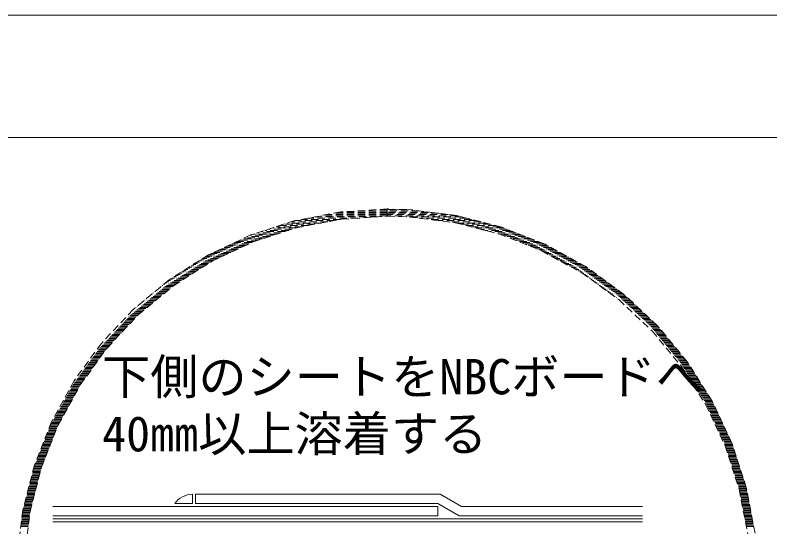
# Model space of a CAD drawing. Units: millimetres, scale not verified. Extents: x -840 to 840, y -594 to 594.
# Drawn here: x 449.3 to 696, y 426.6 to 594 of the extents above; entities that cross this region are included whole.
import ezdxf
from ezdxf.enums import TextEntityAlignment as Align

# ---------------------------------------------------------------- set-up
doc = ezdxf.new("R2010")
doc.units = ezdxf.units.MM
doc.header["$LTSCALE"] = 2
doc.linetypes.add('DASHED1', pattern=[1.8, 1.2, -0.6])
for name, color, linetype, lineweight in [('0-2_断熱材', 4, 'Continuous', 9), ('0-5_IBｼｰﾄ', 7, 'Continuous', 9), ('0-6_IBリキッド', 7, 'Continuous', 9), ('0-8_文字', 5, 'Continuous', 9), ('0-B_輪郭線', 2, 'Continuous', 9), ('0-C_図面枠', 7, 'Continuous', 9), ('1-0_かくれ線', 5, 'DASHED1', 9)]:
    doc.layers.add(name, color=color, linetype=linetype, lineweight=lineweight)
doc.styles.add('ＭＳ ゴシック', font='')
doc.styles.get('ＭＳ ゴシック').set_extended_font_data('MS Gothic')

msp = doc.modelspace()

# ---------------------------------------------------------------- linework, layer by layer
at = {"layer": '0-2_断熱材', "color": 7}
for p, q in [((461.568, 429.295), (654.273, 429.295)), ((461.568, 428.295), (654.273, 428.295))]:
    msp.add_line(p, q, dxfattribs=at)
at = {"layer": '0-5_IBｼｰﾄ'}
for p, q in [((508.233, 437.295), (588.233, 437.295)), ((508.233, 434.295), (508.233, 437.295)), ((588.233, 437.295), (595.161, 433.295)), ((508.233, 434.295), (587.429, 434.295)), ((587.429, 434.295), (594.357, 430.295)), ((461.568, 433.295), (587.429, 433.295)), ((587.429, 430.295), (587.429, 433.295)), ((595.161, 433.295), (654.273, 433.295)), ((461.568, 430.295), (587.429, 430.295)), ((594.357, 430.295), (654.273, 430.295))]:
    msp.add_line(p, q, dxfattribs=at)
at = {"layer": '0-6_IBリキッド'}
for p, q in [((507.233, 434.295), (507.233, 437.295)), ((501.433, 434.295), (507.233, 434.295))]:
    msp.add_line(p, q, dxfattribs=at)
msp.add_arc((507.233, 430.188), 7.107, 90, 144.69975, dxfattribs=at)
at = {"layer": '0-B_輪郭線'}
msp.add_lwpolyline([(800, 554), (-800, 554), (-800, -554), (800, -554)], close=True, dxfattribs=at)
at = {"layer": '0-C_図面枠'}
msp.add_lwpolyline([(840, -594), (840, 594), (-840, 594), (-840, -594)], close=True, dxfattribs=at)
at = {"layer": '1-0_かくれ線'}
for p, q in [((570.845, 530.407), (567.666, 530.407)), ((577.209, 530.407), (570.845, 530.407)), ((567.666, 528.007), (547.035, 528.007)), ((570.845, 528.407), (549.132, 528.407)), ((570.845, 528.807), (551.229, 528.807)), ((570.845, 529.207), (553.326, 529.207)), ((570.845, 529.607), (555.422, 529.607)), ((570.845, 530.007), (561.308, 530.007)), ((581.312, 530.007), (570.845, 530.007)), ((584.478, 529.607), (570.845, 529.607)), ((587.644, 529.207), (570.845, 529.207)), ((590.811, 528.807), (570.845, 528.807)), ((593.763, 528.407), (570.845, 528.407)), ((595.321, 528.007), (577.209, 528.007)), ((547.237, 525.607), (537.034, 525.607)), ((549.333, 526.007), (538.265, 526.007)), ((551.43, 526.407), (539.497, 526.407)), ((553.527, 526.807), (540.744, 526.807)), ((555.624, 527.207), (542.841, 527.207)), ((561.308, 527.607), (544.938, 527.607)), ((596.879, 527.607), (581.198, 527.607)), ((598.437, 527.207), (584.365, 527.207)), ((599.995, 526.807), (587.531, 526.807)), ((601.552, 526.407), (590.697, 526.407)), ((603.11, 526.007), (593.479, 526.007)), ((604.668, 525.607), (595.037, 525.607)), ((537.399, 523.207), (529.648, 523.207)), ((538.63, 523.607), (530.879, 523.607)), ((539.861, 524.007), (532.11, 524.007)), ((541.092, 524.407), (533.341, 524.407)), ((543.043, 524.807), (534.572, 524.807)), ((545.14, 525.207), (535.803, 525.207)), ((606.226, 525.207), (596.595, 525.207)), ((607.784, 524.807), (598.152, 524.807)), ((608.975, 524.407), (599.71, 524.407)), ((609.985, 524.007), (601.268, 524.007)), ((610.996, 523.607), (602.826, 523.607)), ((612.006, 523.207), (604.384, 523.207)), ((530.013, 520.807), (523.489, 520.807)), ((531.244, 521.207), (524.339, 521.207)), ((532.475, 521.607), (525.189, 521.607)), ((533.706, 522.007), (526.039, 522.007)), ((534.937, 522.407), (527.186, 522.407)), ((536.168, 522.807), (528.417, 522.807)), ((613.016, 522.807), (605.942, 522.807)), ((614.026, 522.407), (607.5, 522.407)), ((615.037, 522.007), (608.53, 522.007)), ((616.047, 521.607), (609.54, 521.607)), ((617.057, 521.207), (610.551, 521.207)), ((618.068, 520.807), (611.561, 520.807)), ((524.015, 518.407), (518.389, 518.407)), ((524.865, 518.807), (519.239, 518.807)), ((525.715, 519.207), (520.089, 519.207)), ((526.565, 519.607), (520.939, 519.607)), ((527.551, 520.007), (521.789, 520.007)), ((528.782, 520.407), (522.639, 520.407)), ((619.078, 520.407), (612.571, 520.407)), ((620.088, 520.007), (613.581, 520.007)), ((621.098, 519.607), (614.592, 519.607)), ((622.109, 519.207), (615.602, 519.207)), ((622.932, 518.807), (616.612, 518.807)), ((623.659, 518.407), (617.623, 518.407)), ((518.064, 515.607), (512.443, 515.607)), ((518.914, 516.007), (513.289, 516.007)), ((519.764, 516.407), (514.139, 516.407)), ((520.614, 516.807), (514.989, 516.807)), ((521.465, 517.207), (515.839, 517.207)), ((522.315, 517.607), (516.689, 517.607)), ((523.165, 518.007), (517.539, 518.007)), ((624.387, 518.007), (618.633, 518.007)), ((625.114, 517.607), (619.643, 517.607)), ((625.842, 517.207), (620.653, 517.207)), ((626.57, 516.807), (621.598, 516.807)), ((627.297, 516.407), (622.325, 516.407)), ((628.025, 516.007), (623.053, 516.007)), ((628.752, 515.607), (623.78, 515.607)), ((513.132, 513.207), (508.662, 513.207)), ((513.814, 513.607), (509.292, 513.607)), ((514.664, 514.007), (509.922, 514.007)), ((515.514, 514.407), (510.552, 514.407)), ((516.364, 514.807), (511.183, 514.807)), ((517.214, 515.207), (511.813, 515.207)), ((629.48, 515.207), (624.508, 515.207)), ((630.208, 514.807), (625.236, 514.807)), ((630.935, 514.407), (625.963, 514.407)), ((631.663, 514.007), (626.691, 514.007)), ((632.39, 513.607), (627.418, 513.607)), ((633.118, 513.207), (628.146, 513.207)), ((509.35, 510.807), (504.88, 510.807)), ((509.98, 511.207), (505.51, 511.207)), ((510.611, 511.607), (506.14, 511.607)), ((511.241, 512.007), (506.771, 512.007)), ((511.871, 512.407), (507.401, 512.407)), ((512.501, 512.807), (508.031, 512.807)), ((633.846, 512.807), (628.874, 512.807)), ((634.573, 512.407), (629.601, 512.407)), ((635.301, 512.007), (630.329, 512.007)), ((635.97, 511.607), (631.056, 511.607)), ((636.52, 511.207), (631.784, 511.207)), ((637.071, 510.807), (632.512, 510.807)), ((505.568, 508.407), (501.098, 508.407)), ((506.198, 508.807), (501.728, 508.807)), ((506.829, 509.207), (502.359, 509.207)), ((507.459, 509.607), (502.989, 509.607)), ((508.089, 510.007), (503.619, 510.007)), ((508.72, 510.407), (504.249, 510.407)), ((637.621, 510.407), (633.239, 510.407)), ((638.172, 510.007), (633.967, 510.007)), ((638.722, 509.607), (634.647, 509.607)), ((639.273, 509.207), (635.198, 509.207)), ((639.824, 508.807), (635.749, 508.807)), ((640.374, 508.407), (636.299, 508.407)), ((501.786, 506.007), (497.849, 506.007)), ((502.417, 506.407), (498.333, 506.407)), ((503.047, 506.807), (498.816, 506.807)), ((503.677, 507.207), (499.3, 507.207)), ((504.308, 507.607), (499.837, 507.607)), ((504.938, 508.007), (500.468, 508.007)), ((640.925, 508.007), (636.85, 508.007)), ((641.475, 507.607), (637.4, 507.607)), ((642.026, 507.207), (637.951, 507.207)), ((642.576, 506.807), (638.501, 506.807)), ((643.127, 506.407), (639.052, 506.407)), ((643.677, 506.007), (639.602, 506.007)), ((498.706, 503.607), (494.948, 503.607)), ((499.189, 504.007), (495.432, 504.007)), ((499.673, 504.407), (495.915, 504.407)), ((500.156, 504.807), (496.399, 504.807)), ((500.64, 505.207), (496.882, 505.207)), ((501.156, 505.607), (497.366, 505.607)), ((644.228, 505.607), (640.153, 505.607)), ((644.779, 505.207), (640.703, 505.207)), ((645.329, 504.807), (641.254, 504.807)), ((645.88, 504.407), (641.805, 504.407)), ((646.43, 504.007), (642.355, 504.007)), ((646.981, 503.607), (642.906, 503.607)), ((495.321, 500.807), (491.564, 500.807)), ((495.805, 501.207), (492.047, 501.207)), ((496.288, 501.607), (492.531, 501.607)), ((496.772, 502.007), (493.014, 502.007)), ((497.255, 502.407), (493.498, 502.407)), ((497.739, 502.807), (493.981, 502.807)), ((498.222, 503.207), (494.465, 503.207)), ((647.531, 503.207), (643.456, 503.207)), ((648.082, 502.807), (644.007, 502.807)), ((648.512, 502.407), (644.557, 502.407)), ((648.938, 502.007), (645.108, 502.007)), ((649.364, 501.607), (645.658, 501.607)), ((649.79, 501.207), (646.209, 501.207)), ((650.216, 500.807), (646.717, 500.807)), ((492.42, 498.407), (488.662, 498.407)), ((492.904, 498.807), (489.146, 498.807)), ((493.387, 499.207), (489.629, 499.207)), ((493.871, 499.607), (490.113, 499.607)), ((494.354, 500.007), (490.597, 500.007)), ((494.838, 500.407), (491.08, 500.407)), ((650.642, 500.407), (647.143, 500.407)), ((651.068, 500.007), (647.569, 500.007)), ((651.494, 499.607), (647.995, 499.607)), ((651.92, 499.207), (648.421, 499.207)), ((652.346, 498.807), (648.847, 498.807)), ((652.772, 498.407), (649.273, 498.407)), ((489.519, 496.007), (486.234, 496.007)), ((490.003, 496.407), (486.609, 496.407)), ((490.486, 496.807), (486.985, 496.807)), ((490.97, 497.207), (487.361, 497.207)), ((491.453, 497.607), (487.736, 497.607)), ((491.937, 498.007), (488.179, 498.007)), ((653.198, 498.007), (649.699, 498.007)), ((653.624, 497.607), (650.125, 497.607)), ((654.05, 497.207), (650.551, 497.207)), ((654.476, 496.807), (650.976, 496.807)), ((654.901, 496.407), (651.402, 496.407)), ((655.327, 496.007), (651.828, 496.007)), ((487.266, 493.607), (483.98, 493.607)), ((487.641, 494.007), (484.356, 494.007)), ((488.017, 494.407), (484.731, 494.407)), ((488.393, 494.807), (485.107, 494.807)), ((488.768, 495.207), (485.482, 495.207)), ((489.144, 495.607), (485.858, 495.607)), ((655.753, 495.607), (652.254, 495.607)), ((656.179, 495.207), (652.68, 495.207)), ((656.605, 494.807), (653.106, 494.807)), ((657.031, 494.407), (653.532, 494.407)), ((657.457, 494.007), (653.958, 494.007)), ((657.883, 493.607), (654.384, 493.607)), ((485.012, 491.207), (481.726, 491.207)), ((485.388, 491.607), (482.102, 491.607)), ((485.763, 492.007), (482.477, 492.007)), ((486.139, 492.407), (482.853, 492.407)), ((486.514, 492.807), (483.229, 492.807)), ((486.89, 493.207), (483.604, 493.207)), ((658.309, 493.207), (654.81, 493.207)), ((658.735, 492.807), (655.236, 492.807)), ((659.161, 492.407), (655.662, 492.407)), ((659.5, 492.007), (656.088, 492.007)), ((659.831, 491.607), (656.514, 491.607)), ((660.162, 491.207), (656.94, 491.207)), ((482.758, 488.807), (479.472, 488.807)), ((483.134, 489.207), (479.848, 489.207)), ((483.509, 489.607), (480.224, 489.607)), ((483.885, 490.007), (480.599, 490.007)), ((484.261, 490.407), (480.975, 490.407)), ((484.636, 490.807), (481.351, 490.807)), ((660.492, 490.807), (657.366, 490.807)), ((660.823, 490.407), (657.715, 490.407)), ((661.154, 490.007), (658.046, 490.007)), ((661.485, 489.607), (658.377, 489.607)), ((661.816, 489.207), (658.707, 489.207)), ((662.147, 488.807), (659.038, 488.807)), ((480.129, 486.007), (476.982, 486.007)), ((480.504, 486.407), (477.273, 486.407)), ((480.88, 486.807), (477.594, 486.807)), ((481.256, 487.207), (477.97, 487.207)), ((481.631, 487.607), (478.346, 487.607)), ((482.007, 488.007), (478.721, 488.007)), ((482.383, 488.407), (479.097, 488.407)), ((662.478, 488.407), (659.369, 488.407)), ((662.809, 488.007), (659.7, 488.007)), ((663.14, 487.607), (660.031, 487.607)), ((663.471, 487.207), (660.362, 487.207)), ((663.802, 486.807), (660.693, 486.807)), ((664.132, 486.407), (661.024, 486.407)), ((664.463, 486.007), (661.355, 486.007)), ((478.199, 483.607), (475.239, 483.607)), ((478.49, 484.007), (475.529, 484.007)), ((478.781, 484.407), (475.82, 484.407)), ((479.071, 484.807), (476.111, 484.807)), ((479.378, 485.207), (476.401, 485.207)), ((479.753, 485.607), (476.692, 485.607)), ((664.794, 485.607), (661.686, 485.607)), ((665.125, 485.207), (662.017, 485.207)), ((665.456, 484.807), (662.347, 484.807)), ((665.787, 484.407), (662.678, 484.407)), ((666.118, 484.007), (663.009, 484.007)), ((666.449, 483.607), (663.34, 483.607)), ((476.456, 481.207), (473.495, 481.207)), ((476.746, 481.607), (473.786, 481.607)), ((477.037, 482.007), (474.076, 482.007)), ((477.328, 482.407), (474.367, 482.407)), ((477.618, 482.807), (474.657, 482.807)), ((477.909, 483.207), (474.948, 483.207)), ((666.78, 483.207), (663.671, 483.207)), ((667.111, 482.807), (664.002, 482.807)), ((667.442, 482.407), (664.333, 482.407)), ((667.772, 482.007), (664.664, 482.007)), ((668.103, 481.607), (664.995, 481.607)), ((668.434, 481.207), (665.326, 481.207)), ((474.712, 478.807), (471.751, 478.807)), ((475.003, 479.207), (472.042, 479.207)), ((475.293, 479.607), (472.333, 479.607)), ((475.584, 480.007), (472.623, 480.007)), ((475.874, 480.407), (472.914, 480.407)), ((476.165, 480.807), (473.204, 480.807)), ((668.765, 480.807), (665.657, 480.807)), ((669.05, 480.407), (665.987, 480.407)), ((669.304, 480.007), (666.318, 480.007)), ((669.558, 479.607), (666.649, 479.607)), ((669.812, 479.207), (666.975, 479.207)), ((670.065, 478.807), (667.228, 478.807)), ((472.968, 476.407), (470.008, 476.407)), ((473.259, 476.807), (470.298, 476.807)), ((473.55, 477.207), (470.589, 477.207)), ((473.84, 477.607), (470.879, 477.607)), ((474.131, 478.007), (471.17, 478.007)), ((474.421, 478.407), (471.461, 478.407)), ((670.319, 478.407), (667.482, 478.407)), ((670.573, 478.007), (667.736, 478.007)), ((670.827, 477.607), (667.99, 477.607)), ((671.081, 477.207), (668.244, 477.207)), ((671.335, 476.807), (668.498, 476.807)), ((671.588, 476.407), (668.752, 476.407)), ((471.225, 474.007), (468.324, 474.007)), ((471.515, 474.407), (468.555, 474.407)), ((471.806, 474.807), (468.845, 474.807)), ((472.096, 475.207), (469.136, 475.207)), ((472.387, 475.607), (469.426, 475.607)), ((472.678, 476.007), (469.717, 476.007)), ((671.842, 476.007), (669.005, 476.007)), ((672.096, 475.607), (669.259, 475.607)), ((672.35, 475.207), (669.513, 475.207)), ((672.604, 474.807), (669.767, 474.807)), ((672.858, 474.407), (670.021, 474.407)), ((673.112, 474.007), (670.275, 474.007)), ((469.518, 471.207), (466.785, 471.207)), ((469.738, 471.607), (467.005, 471.607)), ((469.958, 472.007), (467.225, 472.007)), ((470.178, 472.407), (467.445, 472.407)), ((470.398, 472.807), (467.665, 472.807)), ((470.643, 473.207), (467.885, 473.207)), ((470.934, 473.607), (468.104, 473.607)), ((673.365, 473.607), (670.528, 473.607)), ((673.619, 473.207), (670.782, 473.207)), ((673.873, 472.807), (671.036, 472.807)), ((674.127, 472.407), (671.29, 472.407)), ((674.381, 472.007), (671.544, 472.007)), ((674.635, 471.607), (671.798, 471.607)), ((674.888, 471.207), (672.052, 471.207)), ((468.199, 468.807), (465.466, 468.807)), ((468.419, 469.207), (465.686, 469.207)), ((468.639, 469.607), (465.905, 469.607)), ((468.859, 470.007), (466.125, 470.007)), ((469.079, 470.407), (466.345, 470.407)), ((469.299, 470.807), (466.565, 470.807)), ((675.142, 470.807), (672.305, 470.807)), ((675.396, 470.407), (672.559, 470.407)), ((675.65, 470.007), (672.813, 470.007)), ((675.904, 469.607), (673.067, 469.607)), ((676.158, 469.207), (673.321, 469.207)), ((676.412, 468.807), (673.575, 468.807)), ((466.88, 466.407), (464.146, 466.407)), ((467.1, 466.807), (464.366, 466.807)), ((467.319, 467.207), (464.586, 467.207)), ((467.539, 467.607), (464.806, 467.607)), ((467.759, 468.007), (465.026, 468.007)), ((467.979, 468.407), (465.246, 468.407)), ((676.665, 468.407), (673.829, 468.407)), ((676.919, 468.007), (674.082, 468.007)), ((677.142, 467.607), (674.336, 467.607)), ((677.33, 467.207), (674.59, 467.207)), ((677.519, 466.807), (674.844, 466.807)), ((677.707, 466.407), (675.06, 466.407)), ((465.56, 464.007), (462.827, 464.007)), ((465.78, 464.407), (463.047, 464.407)), ((466, 464.807), (463.267, 464.807)), ((466.22, 465.207), (463.487, 465.207)), ((466.44, 465.607), (463.706, 465.607)), ((466.66, 466.007), (463.926, 466.007)), ((677.895, 466.007), (675.248, 466.007)), ((678.083, 465.607), (675.436, 465.607)), ((678.272, 465.207), (675.624, 465.207)), ((678.46, 464.807), (675.813, 464.807)), ((678.648, 464.407), (676.001, 464.407)), ((678.836, 464.007), (676.189, 464.007)), ((464.241, 461.607), (461.507, 461.607)), ((464.461, 462.007), (461.727, 462.007)), ((464.681, 462.407), (461.947, 462.407)), ((464.901, 462.807), (462.167, 462.807)), ((465.12, 463.207), (462.387, 463.207)), ((465.34, 463.607), (462.607, 463.607)), ((679.024, 463.607), (676.377, 463.607)), ((679.213, 463.207), (676.565, 463.207)), ((679.401, 462.807), (676.754, 462.807)), ((679.589, 462.407), (676.942, 462.407)), ((679.777, 462.007), (677.13, 462.007)), ((679.966, 461.607), (677.318, 461.607)), ((463.042, 459.207), (460.466, 459.207)), ((463.2, 459.607), (460.624, 459.607)), ((463.361, 460.007), (460.782, 460.007)), ((463.581, 460.407), (460.941, 460.407)), ((463.801, 460.807), (461.099, 460.807)), ((464.021, 461.207), (461.288, 461.207)), ((680.154, 461.207), (677.507, 461.207)), ((680.342, 460.807), (677.695, 460.807)), ((680.53, 460.407), (677.883, 460.407)), ((680.718, 460.007), (678.071, 460.007)), ((680.907, 459.607), (678.259, 459.607)), ((681.095, 459.207), (678.448, 459.207)), ((461.933, 456.407), (459.357, 456.407)), ((462.092, 456.807), (459.515, 456.807)), ((462.25, 457.207), (459.674, 457.207)), ((462.408, 457.607), (459.832, 457.607)), ((462.567, 458.007), (459.99, 458.007)), ((462.725, 458.407), (460.149, 458.407)), ((462.883, 458.807), (460.307, 458.807)), ((681.283, 458.807), (678.636, 458.807)), ((681.471, 458.407), (678.824, 458.407)), ((681.66, 458.007), (679.012, 458.007)), ((681.848, 457.607), (679.201, 457.607)), ((682.036, 457.207), (679.389, 457.207)), ((682.224, 456.807), (679.577, 456.807)), ((682.412, 456.407), (679.765, 456.407)), ((460.983, 454.007), (458.407, 454.007)), ((461.141, 454.407), (458.565, 454.407)), ((461.3, 454.807), (458.724, 454.807)), ((461.458, 455.207), (458.882, 455.207)), ((461.616, 455.607), (459.04, 455.607)), ((461.775, 456.007), (459.199, 456.007)), ((682.601, 456.007), (679.953, 456.007)), ((682.789, 455.607), (680.142, 455.607)), ((682.977, 455.207), (680.33, 455.207)), ((683.165, 454.807), (680.518, 454.807)), ((683.354, 454.407), (680.706, 454.407)), ((683.539, 454.007), (680.895, 454.007)), ((460.033, 451.607), (457.457, 451.607)), ((460.191, 452.007), (457.615, 452.007)), ((460.349, 452.407), (457.773, 452.407)), ((460.508, 452.807), (457.932, 452.807)), ((460.666, 453.207), (458.09, 453.207)), ((460.825, 453.607), (458.248, 453.607)), ((683.669, 453.607), (681.083, 453.607)), ((683.799, 453.207), (681.271, 453.207)), ((683.929, 452.807), (681.411, 452.807)), ((684.059, 452.407), (681.541, 452.407)), ((684.189, 452.007), (681.671, 452.007)), ((684.319, 451.607), (681.801, 451.607)), ((459.082, 449.207), (456.506, 449.207)), ((459.241, 449.607), (456.665, 449.607)), ((459.399, 450.007), (456.823, 450.007)), ((459.558, 450.407), (456.981, 450.407)), ((459.716, 450.807), (457.14, 450.807)), ((459.874, 451.207), (457.298, 451.207)), ((684.449, 451.207), (681.931, 451.207)), ((684.579, 450.807), (682.061, 450.807)), ((684.709, 450.407), (682.191, 450.407)), ((684.839, 450.007), (682.321, 450.007)), ((684.969, 449.607), (682.451, 449.607)), ((685.099, 449.207), (682.58, 449.207)), ((458.132, 446.807), (455.563, 446.807)), ((458.291, 447.207), (455.714, 447.207)), ((458.449, 447.607), (455.873, 447.607)), ((458.607, 448.007), (456.031, 448.007)), ((458.766, 448.407), (456.19, 448.407)), ((458.924, 448.807), (456.348, 448.807)), ((685.229, 448.807), (682.71, 448.807)), ((685.359, 448.407), (682.84, 448.407)), ((685.489, 448.007), (682.97, 448.007)), ((685.619, 447.607), (683.1, 447.607)), ((685.749, 447.207), (683.23, 447.207)), ((685.879, 446.807), (683.36, 446.807)), ((457.42, 444.407), (454.947, 444.407)), ((457.523, 444.807), (455.05, 444.807)), ((457.626, 445.207), (455.153, 445.207)), ((457.728, 445.607), (455.255, 445.607)), ((457.831, 446.007), (455.358, 446.007)), ((457.974, 446.407), (455.461, 446.407)), ((686.009, 446.407), (683.49, 446.407)), ((686.139, 446.007), (683.62, 446.007)), ((686.269, 445.607), (683.75, 445.607)), ((686.399, 445.207), (683.88, 445.207)), ((686.529, 444.807), (684.01, 444.807)), ((686.659, 444.407), (684.14, 444.407)), ((456.701, 441.607), (454.228, 441.607)), ((456.804, 442.007), (454.331, 442.007)), ((456.907, 442.407), (454.434, 442.407)), ((457.009, 442.807), (454.536, 442.807)), ((457.112, 443.207), (454.639, 443.207)), ((457.215, 443.607), (454.742, 443.607)), ((457.317, 444.007), (454.845, 444.007)), ((686.789, 444.007), (684.27, 444.007)), ((686.919, 443.607), (684.4, 443.607)), ((687.049, 443.207), (684.53, 443.207)), ((687.179, 442.807), (684.66, 442.807)), ((687.308, 442.407), (684.79, 442.407)), ((687.438, 442.007), (684.92, 442.007)), ((687.568, 441.607), (685.05, 441.607)), ((456.085, 439.207), (453.612, 439.207)), ((456.188, 439.607), (453.715, 439.607)), ((456.29, 440.007), (453.817, 440.007)), ((456.393, 440.407), (453.92, 440.407)), ((456.496, 440.807), (454.023, 440.807)), ((456.599, 441.207), (454.126, 441.207)), ((687.698, 441.207), (685.18, 441.207)), ((687.828, 440.807), (685.31, 440.807)), ((687.958, 440.407), (685.44, 440.407)), ((688.088, 440.007), (685.57, 440.007)), ((688.218, 439.607), (685.7, 439.607)), ((688.302, 439.207), (685.83, 439.207)), ((455.469, 436.807), (452.996, 436.807)), ((455.572, 437.207), (453.099, 437.207)), ((455.674, 437.607), (453.201, 437.607)), ((455.777, 438.007), (453.304, 438.007)), ((455.88, 438.407), (453.407, 438.407)), ((455.982, 438.807), (453.509, 438.807)), ((688.379, 438.807), (685.94, 438.807)), ((688.455, 438.407), (686.017, 438.407)), ((688.531, 438.007), (686.093, 438.007)), ((688.608, 437.607), (686.169, 437.607)), ((688.684, 437.207), (686.245, 437.207)), ((688.76, 436.807), (686.322, 436.807)), ((454.853, 434.407), (452.38, 434.407)), ((454.955, 434.807), (452.482, 434.807)), ((455.058, 435.207), (452.585, 435.207)), ((455.161, 435.607), (452.688, 435.607)), ((455.263, 436.007), (452.79, 436.007)), ((455.366, 436.407), (452.893, 436.407)), ((688.837, 436.407), (686.398, 436.407)), ((688.913, 436.007), (686.474, 436.007)), ((688.989, 435.607), (686.551, 435.607)), ((689.065, 435.207), (686.627, 435.207)), ((689.142, 434.807), (686.703, 434.807)), ((689.218, 434.407), (686.78, 434.407)), ((454.236, 432.007), (451.778, 432.007)), ((454.339, 432.407), (451.866, 432.407)), ((454.442, 432.807), (451.969, 432.807)), ((454.545, 433.207), (452.072, 433.207)), ((454.647, 433.607), (452.174, 433.607)), ((454.75, 434.007), (452.277, 434.007)), ((689.294, 434.007), (686.856, 434.007)), ((689.371, 433.607), (686.932, 433.607)), ((689.447, 433.207), (687.009, 433.207)), ((689.523, 432.807), (687.085, 432.807)), ((689.6, 432.407), (687.161, 432.407)), ((689.676, 432.007), (687.237, 432.007)), ((453.889, 429.607), (451.475, 429.607)), ((453.94, 430.007), (451.525, 430.007)), ((453.99, 430.407), (451.576, 430.407)), ((454.041, 430.807), (451.626, 430.807)), ((454.091, 431.207), (451.677, 431.207)), ((454.142, 431.607), (451.727, 431.607)), ((689.752, 431.607), (687.314, 431.607)), ((689.829, 431.207), (687.39, 431.207)), ((689.905, 430.807), (687.466, 430.807)), ((689.981, 430.407), (687.543, 430.407)), ((690.057, 430.007), (687.619, 430.007)), ((690.134, 429.607), (687.695, 429.607)), ((453.535, 426.807), (451.121, 426.807)), ((453.586, 427.207), (451.171, 427.207)), ((453.636, 427.607), (451.222, 427.607)), ((453.687, 428.007), (451.273, 428.007)), ((453.737, 428.407), (451.323, 428.407)), ((453.788, 428.807), (451.374, 428.807)), ((453.838, 429.207), (451.424, 429.207)), ((690.21, 429.207), (687.772, 429.207)), ((690.286, 428.807), (687.848, 428.807)), ((690.363, 428.407), (687.924, 428.407)), ((690.439, 428.007), (688, 428.007)), ((690.515, 427.607), (688.077, 427.607)), ((690.592, 427.207), (688.153, 427.207)), ((690.668, 426.807), (688.229, 426.807))]:
    msp.add_line(p, q, dxfattribs=at)
for points in [[(452.279, 416.867), (454.149, 431.668), (457.86, 446.118), (463.352, 459.99), (470.539, 473.063), (479.308, 485.133), (489.521, 496.009), (501.016, 505.518), (513.613, 513.512), (527.112, 519.865), (541.301, 524.475), (555.955, 527.27), (570.845, 528.207), (570.845, 530.607), (555.655, 529.651), (540.704, 526.799), (526.228, 522.096), (512.457, 515.616), (499.605, 507.46), (487.878, 497.758), (477.459, 486.663), (468.513, 474.349), (461.18, 461.012), (455.577, 446.86), (451.792, 432.118), (449.884, 417.017)], [(691.089, 424.598), (688.237, 439.548), (683.534, 454.024), (677.053, 467.796), (668.898, 480.647), (659.196, 492.374), (648.101, 502.793), (635.787, 511.74), (622.45, 519.072), (608.298, 524.675), (593.556, 528.46), (578.455, 530.368), (570.845, 530.607), (570.845, 528.207), (578.305, 527.973), (593.106, 526.103), (607.556, 522.393), (621.428, 516.901), (634.501, 509.713), (646.571, 500.944), (657.447, 490.731), (666.956, 479.236), (674.95, 466.639), (681.303, 453.14), (685.913, 438.951), (688.708, 424.297)]]:
    msp.add_lwpolyline(points, dxfattribs=at)

# ---------------------------------------------------------------- texts
at = {"layer": '0-8_文字', "color": 7, "style": 'ＭＳ ゴシック'}
for s, p in [('下側のシートをNBCボードへ', (477.687, 466.523)), ('40㎜以上溶着する', (477.687, 447.879))]:
    msp.add_text(s, height=11.54, dxfattribs=at).set_placement(p, align=Align.BOTTOM_LEFT)

doc.saveas('drawing.dxf')
